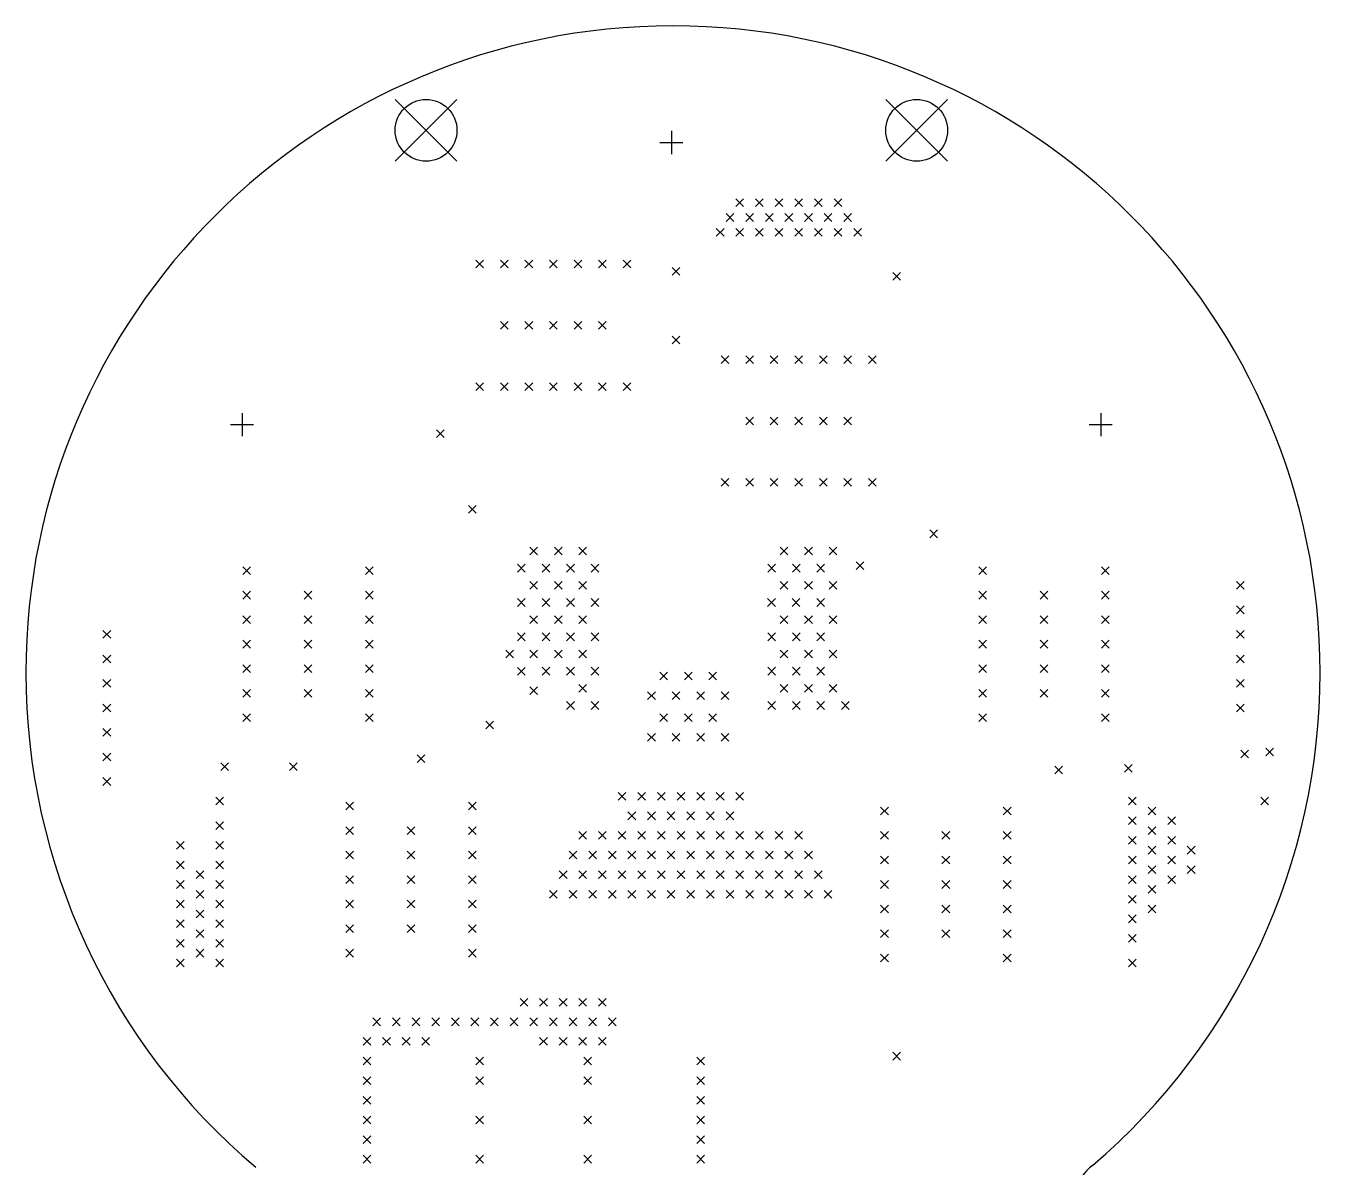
# Model space of a CAD drawing. Extents: x 114 to 184, y -151 to -38.
# Drawn here: x 116 to 183, y -96.7 to -37.6 of the extents above; entities that cross this region are included whole.
import ezdxf

# ---------------------------------------------------------------- set-up
doc = ezdxf.new("R2010")
doc.units = 0
doc.layers.add('BLACK', color=7, linetype='CONTINUOUS')

msp = doc.modelspace()

# ---------------------------------------------------------------- linework, layer by layer
at = {"layer": 'BLACK', "linetype": 'CONTINUOUS'}
for p, q in [((135.06724, -41.38325), (138.26724, -44.58325)), ((138.26724, -41.38325), (135.06724, -44.58325)), ((160.46724, -41.38325), (163.66724, -44.58325)), ((163.66724, -41.38325), (160.46724, -44.58325)), ((149.36724, -43.01825), (149.36724, -44.21825)), ((148.76724, -43.61825), (149.96724, -43.61825)), ((152.708, -46.536), (153.108, -46.936)), ((153.108, -46.536), (152.708, -46.936)), ((153.724, -46.536), (154.124, -46.936)), ((154.124, -46.536), (153.724, -46.936)), ((154.74, -46.536), (155.14, -46.936)), ((155.14, -46.536), (154.74, -46.936)), ((155.756, -46.536), (156.156, -46.936)), ((156.156, -46.536), (155.756, -46.936)), ((156.772, -46.536), (157.172, -46.936)), ((157.172, -46.536), (156.772, -46.936)), ((157.788, -46.536), (158.188, -46.936)), ((158.188, -46.536), (157.788, -46.936)), ((152.2, -47.298), (152.6, -47.698)), ((152.6, -47.298), (152.2, -47.698)), ((153.216, -47.298), (153.616, -47.698)), ((153.616, -47.298), (153.216, -47.698)), ((154.232, -47.298), (154.632, -47.698)), ((154.632, -47.298), (154.232, -47.698)), ((155.248, -47.298), (155.648, -47.698)), ((155.648, -47.298), (155.248, -47.698)), ((156.264, -47.298), (156.664, -47.698)), ((156.664, -47.298), (156.264, -47.698)), ((157.28, -47.298), (157.68, -47.698)), ((157.68, -47.298), (157.28, -47.698)), ((158.296, -47.298), (158.696, -47.698)), ((158.696, -47.298), (158.296, -47.698)), ((151.692, -48.06), (152.092, -48.46)), ((152.092, -48.06), (151.692, -48.46)), ((152.708, -48.06), (153.108, -48.46)), ((153.108, -48.06), (152.708, -48.46)), ((153.724, -48.06), (154.124, -48.46)), ((154.124, -48.06), (153.724, -48.46)), ((154.74, -48.06), (155.14, -48.46)), ((155.14, -48.06), (154.74, -48.46)), ((155.756, -48.06), (156.156, -48.46)), ((156.156, -48.06), (155.756, -48.46)), ((156.772, -48.06), (157.172, -48.46)), ((157.172, -48.06), (156.772, -48.46)), ((157.788, -48.06), (158.188, -48.46)), ((158.188, -48.06), (157.788, -48.46)), ((158.804, -48.06), (159.204, -48.46)), ((159.204, -48.06), (158.804, -48.46)), ((139.246, -49.711), (139.646, -50.111)), ((139.646, -49.711), (139.246, -50.111)), ((140.516, -49.711), (140.916, -50.111)), ((140.916, -49.711), (140.516, -50.111)), ((141.786, -49.711), (142.186, -50.111)), ((142.186, -49.711), (141.786, -50.111)), ((143.056, -49.711), (143.456, -50.111)), ((143.456, -49.711), (143.056, -50.111)), ((144.326, -49.711), (144.726, -50.111)), ((144.726, -49.711), (144.326, -50.111)), ((145.596, -49.711), (145.996, -50.111)), ((145.996, -49.711), (145.596, -50.111)), ((146.866, -49.711), (147.266, -50.111)), ((147.266, -49.711), (146.866, -50.111)), ((149.406, -50.092), (149.806, -50.492)), ((149.806, -50.092), (149.406, -50.492)), ((160.836, -50.346), (161.236, -50.746)), ((161.236, -50.346), (160.836, -50.746)), ((140.516, -52.886), (140.916, -53.286)), ((140.916, -52.886), (140.516, -53.286)), ((141.786, -52.886), (142.186, -53.286)), ((142.186, -52.886), (141.786, -53.286)), ((143.056, -52.886), (143.456, -53.286)), ((143.456, -52.886), (143.056, -53.286)), ((144.326, -52.886), (144.726, -53.286)), ((144.726, -52.886), (144.326, -53.286)), ((145.596, -52.886), (145.996, -53.286)), ((145.996, -52.886), (145.596, -53.286)), ((149.406, -53.648), (149.806, -54.048)), ((149.806, -53.648), (149.406, -54.048)), ((151.946, -54.664), (152.346, -55.064)), ((152.346, -54.664), (151.946, -55.064)), ((153.216, -54.664), (153.616, -55.064)), ((153.616, -54.664), (153.216, -55.064)), ((154.486, -54.664), (154.886, -55.064)), ((154.886, -54.664), (154.486, -55.064)), ((155.756, -54.664), (156.156, -55.064)), ((156.156, -54.664), (155.756, -55.064)), ((157.026, -54.664), (157.426, -55.064)), ((157.426, -54.664), (157.026, -55.064)), ((158.296, -54.664), (158.696, -55.064)), ((158.696, -54.664), (158.296, -55.064)), ((159.566, -54.664), (159.966, -55.064)), ((159.966, -54.664), (159.566, -55.064)), ((139.246, -56.061), (139.646, -56.461)), ((139.646, -56.061), (139.246, -56.461)), ((140.516, -56.061), (140.916, -56.461)), ((140.916, -56.061), (140.516, -56.461)), ((141.786, -56.061), (142.186, -56.461)), ((142.186, -56.061), (141.786, -56.461)), ((143.056, -56.061), (143.456, -56.461)), ((143.456, -56.061), (143.056, -56.461)), ((144.326, -56.061), (144.726, -56.461)), ((144.726, -56.061), (144.326, -56.461)), ((145.596, -56.061), (145.996, -56.461)), ((145.996, -56.061), (145.596, -56.461)), ((146.866, -56.061), (147.266, -56.461)), ((147.266, -56.061), (146.866, -56.461)), ((126.54224, -58.22325), (127.74224, -58.22325)), ((127.14224, -57.62325), (127.14224, -58.82325)), ((153.216, -57.839), (153.616, -58.239)), ((153.616, -57.839), (153.216, -58.239)), ((154.486, -57.839), (154.886, -58.239)), ((154.886, -57.839), (154.486, -58.239)), ((155.756, -57.839), (156.156, -58.239)), ((156.156, -57.839), (155.756, -58.239)), ((157.026, -57.839), (157.426, -58.239)), ((157.426, -57.839), (157.026, -58.239)), ((158.296, -57.839), (158.696, -58.239)), ((158.696, -57.839), (158.296, -58.239)), ((170.99224, -58.22325), (172.19224, -58.22325)), ((171.59224, -57.62325), (171.59224, -58.82325)), ((137.2, -58.5), (137.6, -58.9)), ((137.6, -58.5), (137.2, -58.9)), ((151.946, -61.014), (152.346, -61.414)), ((152.346, -61.014), (151.946, -61.414)), ((153.216, -61.014), (153.616, -61.414)), ((153.616, -61.014), (153.216, -61.414)), ((154.486, -61.014), (154.886, -61.414)), ((154.886, -61.014), (154.486, -61.414)), ((155.756, -61.014), (156.156, -61.414)), ((156.156, -61.014), (155.756, -61.414)), ((157.026, -61.014), (157.426, -61.414)), ((157.426, -61.014), (157.026, -61.414)), ((158.296, -61.014), (158.696, -61.414)), ((158.696, -61.014), (158.296, -61.414)), ((159.566, -61.014), (159.966, -61.414)), ((159.966, -61.014), (159.566, -61.414)), ((138.865, -62.411), (139.265, -62.811)), ((139.265, -62.411), (138.865, -62.811)), ((162.741, -63.681), (163.141, -64.081)), ((163.141, -63.681), (162.741, -64.081)), ((142.04, -64.57), (142.44, -64.97)), ((142.44, -64.57), (142.04, -64.97)), ((143.31, -64.57), (143.71, -64.97)), ((143.71, -64.57), (143.31, -64.97)), ((144.58, -64.57), (144.98, -64.97)), ((144.98, -64.57), (144.58, -64.97)), ((154.994, -64.57), (155.394, -64.97)), ((155.394, -64.57), (154.994, -64.97)), ((156.264, -64.57), (156.664, -64.97)), ((156.664, -64.57), (156.264, -64.97)), ((157.534, -64.57), (157.934, -64.97)), ((157.934, -64.57), (157.534, -64.97)), ((127.181, -65.586), (127.581, -65.986)), ((127.581, -65.586), (127.181, -65.986)), ((133.531, -65.586), (133.931, -65.986)), ((133.931, -65.586), (133.531, -65.986)), ((141.405, -65.459), (141.805, -65.859)), ((141.805, -65.459), (141.405, -65.859)), ((142.675, -65.459), (143.075, -65.859)), ((143.075, -65.459), (142.675, -65.859)), ((143.945, -65.459), (144.345, -65.859)), ((144.345, -65.459), (143.945, -65.859)), ((145.215, -65.459), (145.615, -65.859)), ((145.615, -65.459), (145.215, -65.859)), ((154.359, -65.459), (154.759, -65.859)), ((154.759, -65.459), (154.359, -65.859)), ((155.629, -65.459), (156.029, -65.859)), ((156.029, -65.459), (155.629, -65.859)), ((156.899, -65.459), (157.299, -65.859)), ((157.299, -65.459), (156.899, -65.859)), ((158.931, -65.332), (159.331, -65.732)), ((159.331, -65.332), (158.931, -65.732)), ((165.281, -65.586), (165.681, -65.986)), ((165.681, -65.586), (165.281, -65.986)), ((171.631, -65.586), (172.031, -65.986)), ((172.031, -65.586), (171.631, -65.986)), ((127.181, -66.856), (127.581, -67.256)), ((127.581, -66.856), (127.181, -67.256)), ((130.356, -66.856), (130.756, -67.256)), ((130.756, -66.856), (130.356, -67.256)), ((133.531, -66.856), (133.931, -67.256)), ((133.931, -66.856), (133.531, -67.256)), ((142.04, -66.348), (142.44, -66.748)), ((142.44, -66.348), (142.04, -66.748)), ((143.31, -66.348), (143.71, -66.748)), ((143.71, -66.348), (143.31, -66.748)), ((144.58, -66.348), (144.98, -66.748)), ((144.98, -66.348), (144.58, -66.748)), ((154.994, -66.348), (155.394, -66.748)), ((155.394, -66.348), (154.994, -66.748)), ((156.264, -66.348), (156.664, -66.748)), ((156.664, -66.348), (156.264, -66.748)), ((157.534, -66.348), (157.934, -66.748)), ((157.934, -66.348), (157.534, -66.748)), ((165.281, -66.856), (165.681, -67.256)), ((165.681, -66.856), (165.281, -67.256)), ((168.456, -66.856), (168.856, -67.256)), ((168.856, -66.856), (168.456, -67.256)), ((171.631, -66.856), (172.031, -67.256)), ((172.031, -66.856), (171.631, -67.256)), ((178.616, -66.348), (179.016, -66.748)), ((179.016, -66.348), (178.616, -66.748)), ((141.405, -67.237), (141.805, -67.637)), ((141.805, -67.237), (141.405, -67.637)), ((142.675, -67.237), (143.075, -67.637)), ((143.075, -67.237), (142.675, -67.637)), ((143.945, -67.237), (144.345, -67.637)), ((144.345, -67.237), (143.945, -67.637)), ((145.215, -67.237), (145.615, -67.637)), ((145.615, -67.237), (145.215, -67.637)), ((154.349626, -67.237), (154.749626, -67.637)), ((154.749626, -67.237), (154.349626, -67.637)), ((155.619626, -67.237), (156.019626, -67.637)), ((156.019626, -67.237), (155.619626, -67.637)), ((156.889626, -67.237), (157.289626, -67.637)), ((157.289626, -67.237), (156.889626, -67.637)), ((178.616, -67.618), (179.016, -68.018)), ((179.016, -67.618), (178.616, -68.018)), ((127.181, -68.126), (127.581, -68.526)), ((127.581, -68.126), (127.181, -68.526)), ((130.356, -68.126), (130.756, -68.526)), ((130.756, -68.126), (130.356, -68.526)), ((133.531, -68.126), (133.931, -68.526)), ((133.931, -68.126), (133.531, -68.526)), ((142.04, -68.126), (142.44, -68.526)), ((142.44, -68.126), (142.04, -68.526)), ((143.31, -68.126), (143.71, -68.526)), ((143.71, -68.126), (143.31, -68.526)), ((144.58, -68.126), (144.98, -68.526)), ((144.98, -68.126), (144.58, -68.526)), ((154.994, -68.126), (155.394, -68.526)), ((155.394, -68.126), (154.994, -68.526)), ((156.264, -68.126), (156.664, -68.526)), ((156.664, -68.126), (156.264, -68.526)), ((157.534, -68.126), (157.934, -68.526)), ((157.934, -68.126), (157.534, -68.526)), ((165.281, -68.126), (165.681, -68.526)), ((165.681, -68.126), (165.281, -68.526)), ((168.456, -68.126), (168.856, -68.526)), ((168.856, -68.126), (168.456, -68.526)), ((171.631, -68.126), (172.031, -68.526)), ((172.031, -68.126), (171.631, -68.526)), ((119.942, -68.888), (120.342, -69.288)), ((120.342, -68.888), (119.942, -69.288)), ((178.616, -68.888), (179.016, -69.288)), ((179.016, -68.888), (178.616, -69.288)), ((127.181, -69.396), (127.581, -69.796)), ((127.581, -69.396), (127.181, -69.796)), ((130.356, -69.396), (130.756, -69.796)), ((130.756, -69.396), (130.356, -69.796)), ((133.531, -69.396), (133.931, -69.796)), ((133.931, -69.396), (133.531, -69.796)), ((141.405, -69.015), (141.805, -69.415)), ((141.805, -69.015), (141.405, -69.415)), ((142.675, -69.015), (143.075, -69.415)), ((143.075, -69.015), (142.675, -69.415)), ((143.945, -69.015), (144.345, -69.415)), ((144.345, -69.015), (143.945, -69.415)), ((145.215, -69.015), (145.615, -69.415)), ((145.615, -69.015), (145.215, -69.415)), ((154.359, -69.015), (154.759, -69.415)), ((154.759, -69.015), (154.359, -69.415)), ((155.629, -69.015), (156.029, -69.415)), ((156.029, -69.015), (155.629, -69.415)), ((156.899, -69.015), (157.299, -69.415)), ((157.299, -69.015), (156.899, -69.415)), ((165.281, -69.396), (165.681, -69.796)), ((165.681, -69.396), (165.281, -69.796)), ((168.456, -69.396), (168.856, -69.796)), ((168.856, -69.396), (168.456, -69.796)), ((171.631, -69.396), (172.031, -69.796)), ((172.031, -69.396), (171.631, -69.796)), ((119.942, -70.158), (120.342, -70.558)), ((120.342, -70.158), (119.942, -70.558)), ((140.8, -69.9), (141.2, -70.3)), ((141.2, -69.9), (140.8, -70.3)), ((142.04, -69.904), (142.44, -70.304)), ((142.44, -69.904), (142.04, -70.304)), ((143.31, -69.904), (143.71, -70.304)), ((143.71, -69.904), (143.31, -70.304)), ((144.58, -69.904), (144.98, -70.304)), ((144.98, -69.904), (144.58, -70.304)), ((154.994, -69.904), (155.394, -70.304)), ((155.394, -69.904), (154.994, -70.304)), ((156.264, -69.904), (156.664, -70.304)), ((156.664, -69.904), (156.264, -70.304)), ((157.534, -69.904), (157.934, -70.304)), ((157.934, -69.904), (157.534, -70.304)), ((178.616, -70.158), (179.016, -70.558)), ((179.016, -70.158), (178.616, -70.558)), ((127.181, -70.666), (127.581, -71.066)), ((127.581, -70.666), (127.181, -71.066)), ((130.356, -70.666), (130.756, -71.066)), ((130.756, -70.666), (130.356, -71.066)), ((133.531, -70.666), (133.931, -71.066)), ((133.931, -70.666), (133.531, -71.066)), ((141.4, -70.8), (141.8, -71.2)), ((141.8, -70.8), (141.4, -71.2)), ((142.675, -70.793), (143.075, -71.193)), ((143.075, -70.793), (142.675, -71.193)), ((143.945, -70.793), (144.345, -71.193)), ((144.345, -70.793), (143.945, -71.193)), ((145.215, -70.793), (145.615, -71.193)), ((145.615, -70.793), (145.215, -71.193)), ((154.359, -70.793), (154.759, -71.193)), ((154.759, -70.793), (154.359, -71.193)), ((155.629, -70.793), (156.029, -71.193)), ((156.029, -70.793), (155.629, -71.193)), ((156.899, -70.793), (157.299, -71.193)), ((157.299, -70.793), (156.899, -71.193)), ((165.281, -70.666), (165.681, -71.066)), ((165.681, -70.666), (165.281, -71.066)), ((168.456, -70.666), (168.856, -71.066)), ((168.856, -70.666), (168.456, -71.066)), ((171.631, -70.666), (172.031, -71.066)), ((172.031, -70.666), (171.631, -71.066)), ((119.942, -71.428), (120.342, -71.828)), ((120.342, -71.428), (119.942, -71.828)), ((144.58, -71.682), (144.98, -72.082)), ((144.98, -71.682), (144.58, -72.082)), ((148.771, -71.047), (149.171, -71.447)), ((149.171, -71.047), (148.771, -71.447)), ((150.041, -71.047), (150.441, -71.447)), ((150.441, -71.047), (150.041, -71.447)), ((151.311, -71.047), (151.711, -71.447)), ((151.711, -71.047), (151.311, -71.447)), ((154.994, -71.682), (155.394, -72.082)), ((155.394, -71.682), (154.994, -72.082)), ((156.264, -71.682), (156.664, -72.082)), ((156.664, -71.682), (156.264, -72.082)), ((157.534, -71.682), (157.934, -72.082)), ((157.934, -71.682), (157.534, -72.082)), ((178.616, -71.428), (179.016, -71.828)), ((179.016, -71.428), (178.616, -71.828)), ((127.181, -71.936), (127.581, -72.336)), ((127.581, -71.936), (127.181, -72.336)), ((130.356, -71.936), (130.756, -72.336)), ((130.756, -71.936), (130.356, -72.336)), ((133.531, -71.936), (133.931, -72.336)), ((133.931, -71.936), (133.531, -72.336)), ((142.04, -71.809), (142.44, -72.209)), ((142.44, -71.809), (142.04, -72.209)), ((148.136, -72.063), (148.536, -72.463)), ((148.536, -72.063), (148.136, -72.463)), ((149.406, -72.063), (149.806, -72.463)), ((149.806, -72.063), (149.406, -72.463)), ((150.676, -72.063), (151.076, -72.463)), ((151.076, -72.063), (150.676, -72.463)), ((151.946, -72.063), (152.346, -72.463)), ((152.346, -72.063), (151.946, -72.463)), ((165.281, -71.936), (165.681, -72.336)), ((165.681, -71.936), (165.281, -72.336)), ((168.456, -71.936), (168.856, -72.336)), ((168.856, -71.936), (168.456, -72.336)), ((171.631, -71.936), (172.031, -72.336)), ((172.031, -71.936), (171.631, -72.336)), ((119.942, -72.698), (120.342, -73.098)), ((120.342, -72.698), (119.942, -73.098)), ((143.945, -72.571), (144.345, -72.971)), ((144.345, -72.571), (143.945, -72.971)), ((145.215, -72.571), (145.615, -72.971)), ((145.615, -72.571), (145.215, -72.971)), ((154.359, -72.571), (154.759, -72.971)), ((154.759, -72.571), (154.359, -72.971)), ((155.629, -72.571), (156.029, -72.971)), ((156.029, -72.571), (155.629, -72.971)), ((156.899, -72.571), (157.299, -72.971)), ((157.299, -72.571), (156.899, -72.971)), ((158.169, -72.571), (158.569, -72.971)), ((158.569, -72.571), (158.169, -72.971)), ((178.616, -72.698), (179.016, -73.098)), ((179.016, -72.698), (178.616, -73.098)), ((127.181, -73.206), (127.581, -73.606)), ((127.581, -73.206), (127.181, -73.606)), ((133.531, -73.206), (133.931, -73.606)), ((133.931, -73.206), (133.531, -73.606)), ((139.754, -73.587), (140.154, -73.987)), ((140.154, -73.587), (139.754, -73.987)), ((148.771, -73.206), (149.171, -73.606)), ((149.171, -73.206), (148.771, -73.606)), ((150.041, -73.206), (150.441, -73.606)), ((150.441, -73.206), (150.041, -73.606)), ((151.311, -73.206), (151.711, -73.606)), ((151.711, -73.206), (151.311, -73.606)), ((165.281, -73.206), (165.681, -73.606)), ((165.681, -73.206), (165.281, -73.606)), ((171.631, -73.206), (172.031, -73.606)), ((172.031, -73.206), (171.631, -73.606)), ((119.942, -73.968), (120.342, -74.368)), ((120.342, -73.968), (119.942, -74.368)), ((148.136, -74.222), (148.536, -74.622)), ((148.536, -74.222), (148.136, -74.622)), ((149.406, -74.222), (149.806, -74.622)), ((149.806, -74.222), (149.406, -74.622)), ((150.676, -74.222), (151.076, -74.622)), ((151.076, -74.222), (150.676, -74.622)), ((151.946, -74.222), (152.346, -74.622)), ((152.346, -74.222), (151.946, -74.622)), ((180.14, -74.984), (180.54, -75.384)), ((180.54, -74.984), (180.14, -75.384)), ((119.942, -75.238), (120.342, -75.638)), ((120.342, -75.238), (119.942, -75.638)), ((136.2, -75.326), (136.6, -75.726)), ((136.6, -75.326), (136.2, -75.726)), ((178.847669, -75.075979), (179.247669, -75.475979)), ((179.247669, -75.075979), (178.847669, -75.475979)), ((126.038, -75.746), (126.438, -76.146)), ((126.438, -75.746), (126.038, -76.146)), ((129.594, -75.746), (129.994, -76.146)), ((129.994, -75.746), (129.594, -76.146)), ((169.218, -75.909), (169.618, -76.309)), ((169.618, -75.909), (169.218, -76.309)), ((172.816864, -75.825979), (173.216864, -76.225979)), ((173.216864, -75.825979), (172.816864, -76.225979)), ((119.942, -76.508), (120.342, -76.908)), ((120.342, -76.508), (119.942, -76.908)), ((125.784, -77.524), (126.184, -77.924)), ((126.184, -77.524), (125.784, -77.924)), ((146.612, -77.27), (147.012, -77.67)), ((147.012, -77.27), (146.612, -77.67)), ((147.628, -77.27), (148.028, -77.67)), ((148.028, -77.27), (147.628, -77.67)), ((148.644, -77.27), (149.044, -77.67)), ((149.044, -77.27), (148.644, -77.67)), ((149.66, -77.27), (150.06, -77.67)), ((150.06, -77.27), (149.66, -77.67)), ((150.676, -77.27), (151.076, -77.67)), ((151.076, -77.27), (150.676, -77.67)), ((151.692, -77.27), (152.092, -77.67)), ((152.092, -77.27), (151.692, -77.67)), ((152.708, -77.27), (153.108, -77.67)), ((153.108, -77.27), (152.708, -77.67)), ((173.028, -77.524), (173.428, -77.924)), ((173.428, -77.524), (173.028, -77.924)), ((179.886, -77.524), (180.286, -77.924)), ((180.286, -77.524), (179.886, -77.924)), ((132.515, -77.778), (132.915, -78.178)), ((132.915, -77.778), (132.515, -78.178)), ((138.865, -77.778), (139.265, -78.178)), ((139.265, -77.778), (138.865, -78.178)), ((147.12, -78.286), (147.52, -78.686)), ((147.52, -78.286), (147.12, -78.686)), ((148.136, -78.286), (148.536, -78.686)), ((148.536, -78.286), (148.136, -78.686)), ((149.152, -78.286), (149.552, -78.686)), ((149.552, -78.286), (149.152, -78.686)), ((150.168, -78.286), (150.568, -78.686)), ((150.568, -78.286), (150.168, -78.686)), ((151.184, -78.286), (151.584, -78.686)), ((151.584, -78.286), (151.184, -78.686)), ((152.2, -78.286), (152.6, -78.686)), ((152.6, -78.286), (152.2, -78.686)), ((160.201, -78.032), (160.601, -78.432)), ((160.601, -78.032), (160.201, -78.432)), ((166.551, -78.032), (166.951, -78.432)), ((166.951, -78.032), (166.551, -78.432)), ((174.044, -78.032), (174.444, -78.432)), ((174.444, -78.032), (174.044, -78.432)), ((125.784, -78.794), (126.184, -79.194)), ((126.184, -78.794), (125.784, -79.194)), ((132.515, -79.048), (132.915, -79.448)), ((132.915, -79.048), (132.515, -79.448)), ((135.69, -79.048), (136.09, -79.448)), ((136.09, -79.048), (135.69, -79.448)), ((138.865, -79.048), (139.265, -79.448)), ((139.265, -79.048), (138.865, -79.448)), ((173.028, -78.54), (173.428, -78.94)), ((173.428, -78.54), (173.028, -78.94)), ((174.044, -79.048), (174.444, -79.448)), ((174.444, -79.048), (174.044, -79.448)), ((175.06, -78.54), (175.46, -78.94)), ((175.46, -78.54), (175.06, -78.94)), ((144.58, -79.302), (144.98, -79.702)), ((144.98, -79.302), (144.58, -79.702)), ((145.596, -79.302), (145.996, -79.702)), ((145.996, -79.302), (145.596, -79.702)), ((146.612, -79.302), (147.012, -79.702)), ((147.012, -79.302), (146.612, -79.702)), ((147.628, -79.302), (148.028, -79.702)), ((148.028, -79.302), (147.628, -79.702)), ((148.644, -79.302), (149.044, -79.702)), ((149.044, -79.302), (148.644, -79.702)), ((149.66, -79.302), (150.06, -79.702)), ((150.06, -79.302), (149.66, -79.702)), ((150.676, -79.302), (151.076, -79.702)), ((151.076, -79.302), (150.676, -79.702)), ((151.692, -79.302), (152.092, -79.702)), ((152.092, -79.302), (151.692, -79.702)), ((152.708, -79.302), (153.108, -79.702)), ((153.108, -79.302), (152.708, -79.702)), ((153.724, -79.302), (154.124, -79.702)), ((154.124, -79.302), (153.724, -79.702)), ((154.74, -79.302), (155.14, -79.702)), ((155.14, -79.302), (154.74, -79.702)), ((155.756, -79.302), (156.156, -79.702)), ((156.156, -79.302), (155.756, -79.702)), ((160.201, -79.302), (160.601, -79.702)), ((160.601, -79.302), (160.201, -79.702)), ((163.376, -79.302), (163.776, -79.702)), ((163.776, -79.302), (163.376, -79.702)), ((166.551, -79.302), (166.951, -79.702)), ((166.951, -79.302), (166.551, -79.702)), ((173.028, -79.556), (173.428, -79.956)), ((173.428, -79.556), (173.028, -79.956)), ((175.06, -79.556), (175.46, -79.956)), ((175.46, -79.556), (175.06, -79.956)), ((123.752, -79.81), (124.152, -80.21)), ((124.152, -79.81), (123.752, -80.21)), ((125.784, -79.81), (126.184, -80.21)), ((126.184, -79.81), (125.784, -80.21)), ((132.515, -80.318), (132.915, -80.718)), ((132.915, -80.318), (132.515, -80.718)), ((135.69, -80.318), (136.09, -80.718)), ((136.09, -80.318), (135.69, -80.718)), ((138.865, -80.318), (139.265, -80.718)), ((139.265, -80.318), (138.865, -80.718)), ((144.072, -80.318), (144.472, -80.718)), ((144.472, -80.318), (144.072, -80.718)), ((145.088, -80.318), (145.488, -80.718)), ((145.488, -80.318), (145.088, -80.718)), ((146.104, -80.318), (146.504, -80.718)), ((146.504, -80.318), (146.104, -80.718)), ((147.12, -80.318), (147.52, -80.718)), ((147.52, -80.318), (147.12, -80.718)), ((148.136, -80.318), (148.536, -80.718)), ((148.536, -80.318), (148.136, -80.718)), ((149.152, -80.318), (149.552, -80.718)), ((149.552, -80.318), (149.152, -80.718)), ((150.168, -80.318), (150.568, -80.718)), ((150.568, -80.318), (150.168, -80.718)), ((151.184, -80.318), (151.584, -80.718)), ((151.584, -80.318), (151.184, -80.718)), ((152.2, -80.318), (152.6, -80.718)), ((152.6, -80.318), (152.2, -80.718)), ((153.216, -80.318), (153.616, -80.718)), ((153.616, -80.318), (153.216, -80.718)), ((154.232, -80.318), (154.632, -80.718)), ((154.632, -80.318), (154.232, -80.718)), ((155.248, -80.318), (155.648, -80.718)), ((155.648, -80.318), (155.248, -80.718)), ((156.264, -80.318), (156.664, -80.718)), ((156.664, -80.318), (156.264, -80.718)), ((174.044, -80.064), (174.444, -80.464)), ((174.444, -80.064), (174.044, -80.464)), ((176.076, -80.064), (176.476, -80.464)), ((176.476, -80.064), (176.076, -80.464)), ((123.752, -80.826), (124.152, -81.226)), ((124.152, -80.826), (123.752, -81.226)), ((125.784, -80.826), (126.184, -81.226)), ((126.184, -80.826), (125.784, -81.226)), ((160.201, -80.572), (160.601, -80.972)), ((160.601, -80.572), (160.201, -80.972)), ((163.376, -80.572), (163.776, -80.972)), ((163.776, -80.572), (163.376, -80.972)), ((166.551, -80.572), (166.951, -80.972)), ((166.951, -80.572), (166.551, -80.972)), ((173.028, -80.572), (173.428, -80.972)), ((173.428, -80.572), (173.028, -80.972)), ((175.06, -80.572), (175.46, -80.972)), ((175.46, -80.572), (175.06, -80.972)), ((124.768, -81.334), (125.168, -81.734)), ((125.168, -81.334), (124.768, -81.734)), ((132.515, -81.588), (132.915, -81.988)), ((132.915, -81.588), (132.515, -81.988)), ((135.69, -81.588), (136.09, -81.988)), ((136.09, -81.588), (135.69, -81.988)), ((138.865, -81.588), (139.265, -81.988)), ((139.265, -81.588), (138.865, -81.988)), ((143.564, -81.334), (143.964, -81.734)), ((143.964, -81.334), (143.564, -81.734)), ((144.58, -81.334), (144.98, -81.734)), ((144.98, -81.334), (144.58, -81.734)), ((145.596, -81.334), (145.996, -81.734)), ((145.996, -81.334), (145.596, -81.734)), ((146.612, -81.334), (147.012, -81.734)), ((147.012, -81.334), (146.612, -81.734)), ((147.628, -81.334), (148.028, -81.734)), ((148.028, -81.334), (147.628, -81.734)), ((148.644, -81.334), (149.044, -81.734)), ((149.044, -81.334), (148.644, -81.734)), ((149.66, -81.334), (150.06, -81.734)), ((150.06, -81.334), (149.66, -81.734)), ((150.676, -81.334), (151.076, -81.734)), ((151.076, -81.334), (150.676, -81.734)), ((151.692, -81.334), (152.092, -81.734)), ((152.092, -81.334), (151.692, -81.734)), ((152.708, -81.334), (153.108, -81.734)), ((153.108, -81.334), (152.708, -81.734)), ((153.724, -81.334), (154.124, -81.734)), ((154.124, -81.334), (153.724, -81.734)), ((154.74, -81.334), (155.14, -81.734)), ((155.14, -81.334), (154.74, -81.734)), ((155.756, -81.334), (156.156, -81.734)), ((156.156, -81.334), (155.756, -81.734)), ((156.772, -81.334), (157.172, -81.734)), ((157.172, -81.334), (156.772, -81.734)), ((173.028, -81.588), (173.428, -81.988)), ((173.428, -81.588), (173.028, -81.988)), ((174.044, -81.08), (174.444, -81.48)), ((174.444, -81.08), (174.044, -81.48)), ((175.06, -81.588), (175.46, -81.988)), ((175.46, -81.588), (175.06, -81.988)), ((176.076, -81.08), (176.476, -81.48)), ((176.476, -81.08), (176.076, -81.48)), ((123.752, -81.842), (124.152, -82.242)), ((124.152, -81.842), (123.752, -82.242)), ((124.768, -82.35), (125.168, -82.75)), ((125.168, -82.35), (124.768, -82.75)), ((125.784, -81.842), (126.184, -82.242)), ((126.184, -81.842), (125.784, -82.242)), ((143.056, -82.35), (143.456, -82.75)), ((143.456, -82.35), (143.056, -82.75)), ((144.072, -82.35), (144.472, -82.75)), ((144.472, -82.35), (144.072, -82.75)), ((145.088, -82.35), (145.488, -82.75)), ((145.488, -82.35), (145.088, -82.75)), ((146.104, -82.35), (146.504, -82.75)), ((146.504, -82.35), (146.104, -82.75)), ((147.12, -82.35), (147.52, -82.75)), ((147.52, -82.35), (147.12, -82.75)), ((148.136, -82.35), (148.536, -82.75)), ((148.536, -82.35), (148.136, -82.75)), ((149.152, -82.35), (149.552, -82.75)), ((149.552, -82.35), (149.152, -82.75)), ((150.168, -82.35), (150.568, -82.75)), ((150.568, -82.35), (150.168, -82.75)), ((151.184, -82.35), (151.584, -82.75)), ((151.584, -82.35), (151.184, -82.75)), ((152.2, -82.35), (152.6, -82.75)), ((152.6, -82.35), (152.2, -82.75)), ((153.216, -82.35), (153.616, -82.75)), ((153.616, -82.35), (153.216, -82.75)), ((154.232, -82.35), (154.632, -82.75)), ((154.632, -82.35), (154.232, -82.75)), ((155.248, -82.35), (155.648, -82.75)), ((155.648, -82.35), (155.248, -82.75)), ((156.264, -82.35), (156.664, -82.75)), ((156.664, -82.35), (156.264, -82.75)), ((157.28, -82.35), (157.68, -82.75)), ((157.68, -82.35), (157.28, -82.75)), ((160.201, -81.842), (160.601, -82.242)), ((160.601, -81.842), (160.201, -82.242)), ((163.376, -81.842), (163.776, -82.242)), ((163.776, -81.842), (163.376, -82.242)), ((166.551, -81.842), (166.951, -82.242)), ((166.951, -81.842), (166.551, -82.242)), ((174.044, -82.096), (174.444, -82.496)), ((174.444, -82.096), (174.044, -82.496)), ((123.752, -82.858), (124.152, -83.258)), ((124.152, -82.858), (123.752, -83.258)), ((125.784, -82.858), (126.184, -83.258)), ((126.184, -82.858), (125.784, -83.258)), ((132.515, -82.858), (132.915, -83.258)), ((132.915, -82.858), (132.515, -83.258)), ((135.69, -82.858), (136.09, -83.258)), ((136.09, -82.858), (135.69, -83.258)), ((138.865, -82.858), (139.265, -83.258)), ((139.265, -82.858), (138.865, -83.258)), ((173.028, -82.604), (173.428, -83.004)), ((173.428, -82.604), (173.028, -83.004)), ((124.768, -83.366), (125.168, -83.766)), ((125.168, -83.366), (124.768, -83.766)), ((160.201, -83.112), (160.601, -83.512)), ((160.601, -83.112), (160.201, -83.512)), ((163.376, -83.112), (163.776, -83.512)), ((163.776, -83.112), (163.376, -83.512)), ((166.551, -83.112), (166.951, -83.512)), ((166.951, -83.112), (166.551, -83.512)), ((173.028, -83.62), (173.428, -84.02)), ((173.428, -83.62), (173.028, -84.02)), ((174.044, -83.112), (174.444, -83.512)), ((174.444, -83.112), (174.044, -83.512)), ((123.752, -83.874), (124.152, -84.274)), ((124.152, -83.874), (123.752, -84.274)), ((124.768, -84.382), (125.168, -84.782)), ((125.168, -84.382), (124.768, -84.782)), ((125.784, -83.874), (126.184, -84.274)), ((126.184, -83.874), (125.784, -84.274)), ((132.515, -84.128), (132.915, -84.528)), ((132.915, -84.128), (132.515, -84.528)), ((135.69, -84.128), (136.09, -84.528)), ((136.09, -84.128), (135.69, -84.528)), ((138.865, -84.128), (139.265, -84.528)), ((139.265, -84.128), (138.865, -84.528)), ((160.201, -84.382), (160.601, -84.782)), ((160.601, -84.382), (160.201, -84.782)), ((163.376, -84.382), (163.776, -84.782)), ((163.776, -84.382), (163.376, -84.782)), ((166.551, -84.382), (166.951, -84.782)), ((166.951, -84.382), (166.551, -84.782)), ((123.752, -84.89), (124.152, -85.29)), ((124.152, -84.89), (123.752, -85.29)), ((125.784, -84.89), (126.184, -85.29)), ((126.184, -84.89), (125.784, -85.29)), ((173.028, -84.636), (173.428, -85.036)), ((173.428, -84.636), (173.028, -85.036)), ((124.768, -85.398), (125.168, -85.798)), ((125.168, -85.398), (124.768, -85.798)), ((132.515, -85.398), (132.915, -85.798)), ((132.915, -85.398), (132.515, -85.798)), ((138.865, -85.398), (139.265, -85.798)), ((139.265, -85.398), (138.865, -85.798)), ((160.201, -85.652), (160.601, -86.052)), ((160.601, -85.652), (160.201, -86.052)), ((166.551, -85.652), (166.951, -86.052)), ((166.951, -85.652), (166.551, -86.052)), ((123.752, -85.906), (124.152, -86.306)), ((124.152, -85.906), (123.752, -86.306)), ((125.784, -85.906), (126.184, -86.306)), ((126.184, -85.906), (125.784, -86.306)), ((173.028, -85.906), (173.428, -86.306)), ((173.428, -85.906), (173.028, -86.306)), ((141.532, -87.938), (141.932, -88.338)), ((141.932, -87.938), (141.532, -88.338)), ((142.548, -87.938), (142.948, -88.338)), ((142.948, -87.938), (142.548, -88.338)), ((143.564, -87.938), (143.964, -88.338)), ((143.964, -87.938), (143.564, -88.338)), ((144.58, -87.938), (144.98, -88.338)), ((144.98, -87.938), (144.58, -88.338)), ((145.596, -87.938), (145.996, -88.338)), ((145.996, -87.938), (145.596, -88.338)), ((133.912, -88.954), (134.312, -89.354)), ((134.312, -88.954), (133.912, -89.354)), ((134.928, -88.954), (135.328, -89.354)), ((135.328, -88.954), (134.928, -89.354)), ((135.944, -88.954), (136.344, -89.354)), ((136.344, -88.954), (135.944, -89.354)), ((136.96, -88.954), (137.36, -89.354)), ((137.36, -88.954), (136.96, -89.354)), ((137.976, -88.954), (138.376, -89.354)), ((138.376, -88.954), (137.976, -89.354)), ((138.992, -88.954), (139.392, -89.354)), ((139.392, -88.954), (138.992, -89.354)), ((140.008, -88.954), (140.408, -89.354)), ((140.408, -88.954), (140.008, -89.354)), ((141.024, -88.954), (141.424, -89.354)), ((141.424, -88.954), (141.024, -89.354)), ((142.04, -88.954), (142.44, -89.354)), ((142.44, -88.954), (142.04, -89.354)), ((143.056, -88.954), (143.456, -89.354)), ((143.456, -88.954), (143.056, -89.354)), ((144.072, -88.954), (144.472, -89.354)), ((144.472, -88.954), (144.072, -89.354)), ((145.088, -88.954), (145.488, -89.354)), ((145.488, -88.954), (145.088, -89.354)), ((146.104, -88.954), (146.504, -89.354)), ((146.504, -88.954), (146.104, -89.354)), ((133.404, -89.97), (133.804, -90.37)), ((133.804, -89.97), (133.404, -90.37)), ((134.42, -89.97), (134.82, -90.37)), ((134.82, -89.97), (134.42, -90.37)), ((135.436, -89.97), (135.836, -90.37)), ((135.836, -89.97), (135.436, -90.37)), ((136.452, -89.97), (136.852, -90.37)), ((136.852, -89.97), (136.452, -90.37)), ((142.548, -89.97), (142.948, -90.37)), ((142.948, -89.97), (142.548, -90.37)), ((143.564, -89.97), (143.964, -90.37)), ((143.964, -89.97), (143.564, -90.37)), ((144.58, -89.97), (144.98, -90.37)), ((144.98, -89.97), (144.58, -90.37)), ((145.596, -89.97), (145.996, -90.37)), ((145.996, -89.97), (145.596, -90.37)), ((133.404, -90.986), (133.804, -91.386)), ((133.804, -90.986), (133.404, -91.386)), ((139.246, -90.986), (139.646, -91.386)), ((139.646, -90.986), (139.246, -91.386)), ((144.834, -90.986), (145.234, -91.386)), ((145.234, -90.986), (144.834, -91.386)), ((150.676, -90.986), (151.076, -91.386)), ((151.076, -90.986), (150.676, -91.386)), ((160.836, -90.732), (161.236, -91.132)), ((161.236, -90.732), (160.836, -91.132)), ((133.404, -92.002), (133.804, -92.402)), ((133.804, -92.002), (133.404, -92.402)), ((139.246, -92.002), (139.646, -92.402)), ((139.646, -92.002), (139.246, -92.402)), ((144.834, -92.002), (145.234, -92.402)), ((145.234, -92.002), (144.834, -92.402)), ((150.676, -92.002), (151.076, -92.402)), ((151.076, -92.002), (150.676, -92.402)), ((133.404, -93.018), (133.804, -93.418)), ((133.804, -93.018), (133.404, -93.418)), ((150.676, -93.018), (151.076, -93.418)), ((151.076, -93.018), (150.676, -93.418)), ((133.404, -94.034), (133.804, -94.434)), ((133.804, -94.034), (133.404, -94.434)), ((139.246, -94.034), (139.646, -94.434)), ((139.646, -94.034), (139.246, -94.434)), ((144.834, -94.034), (145.234, -94.434)), ((145.234, -94.034), (144.834, -94.434)), ((150.676, -94.034), (151.076, -94.434)), ((151.076, -94.034), (150.676, -94.434)), ((133.404, -95.05), (133.804, -95.45)), ((133.804, -95.05), (133.404, -95.45)), ((150.676, -95.05), (151.076, -95.45)), ((151.076, -95.05), (150.676, -95.45)), ((133.404, -96.066), (133.804, -96.466)), ((133.804, -96.066), (133.404, -96.466)), ((139.246, -96.066), (139.646, -96.466)), ((139.646, -96.066), (139.246, -96.466)), ((144.834, -96.066), (145.234, -96.466)), ((145.234, -96.066), (144.834, -96.466)), ((150.676, -96.066), (151.076, -96.466)), ((151.076, -96.066), (150.676, -96.466))]:
    msp.add_line(p, q, dxfattribs=at)
at = {"layer": 'BLACK'}
for centre in [(136.66724, -42.98325), (162.06724, -42.98325)]:
    msp.add_circle(centre, 1.6, dxfattribs=at)
for centre, radius, start, end in [((149.450502, -71.074296), 33.5, 0, 180), ((149.4505, -71.0743), 33.499996, -180.00000684, -130.15536454), ((149.4505, -71.0743), 33.500002, -49.6070463, 0.00000684), ((173.4278, -99.2545), 3.500487, -229.60648353, -179.99993453)]:
    msp.add_arc(centre, radius, start, end, dxfattribs=at)

doc.saveas('drawing.dxf')
